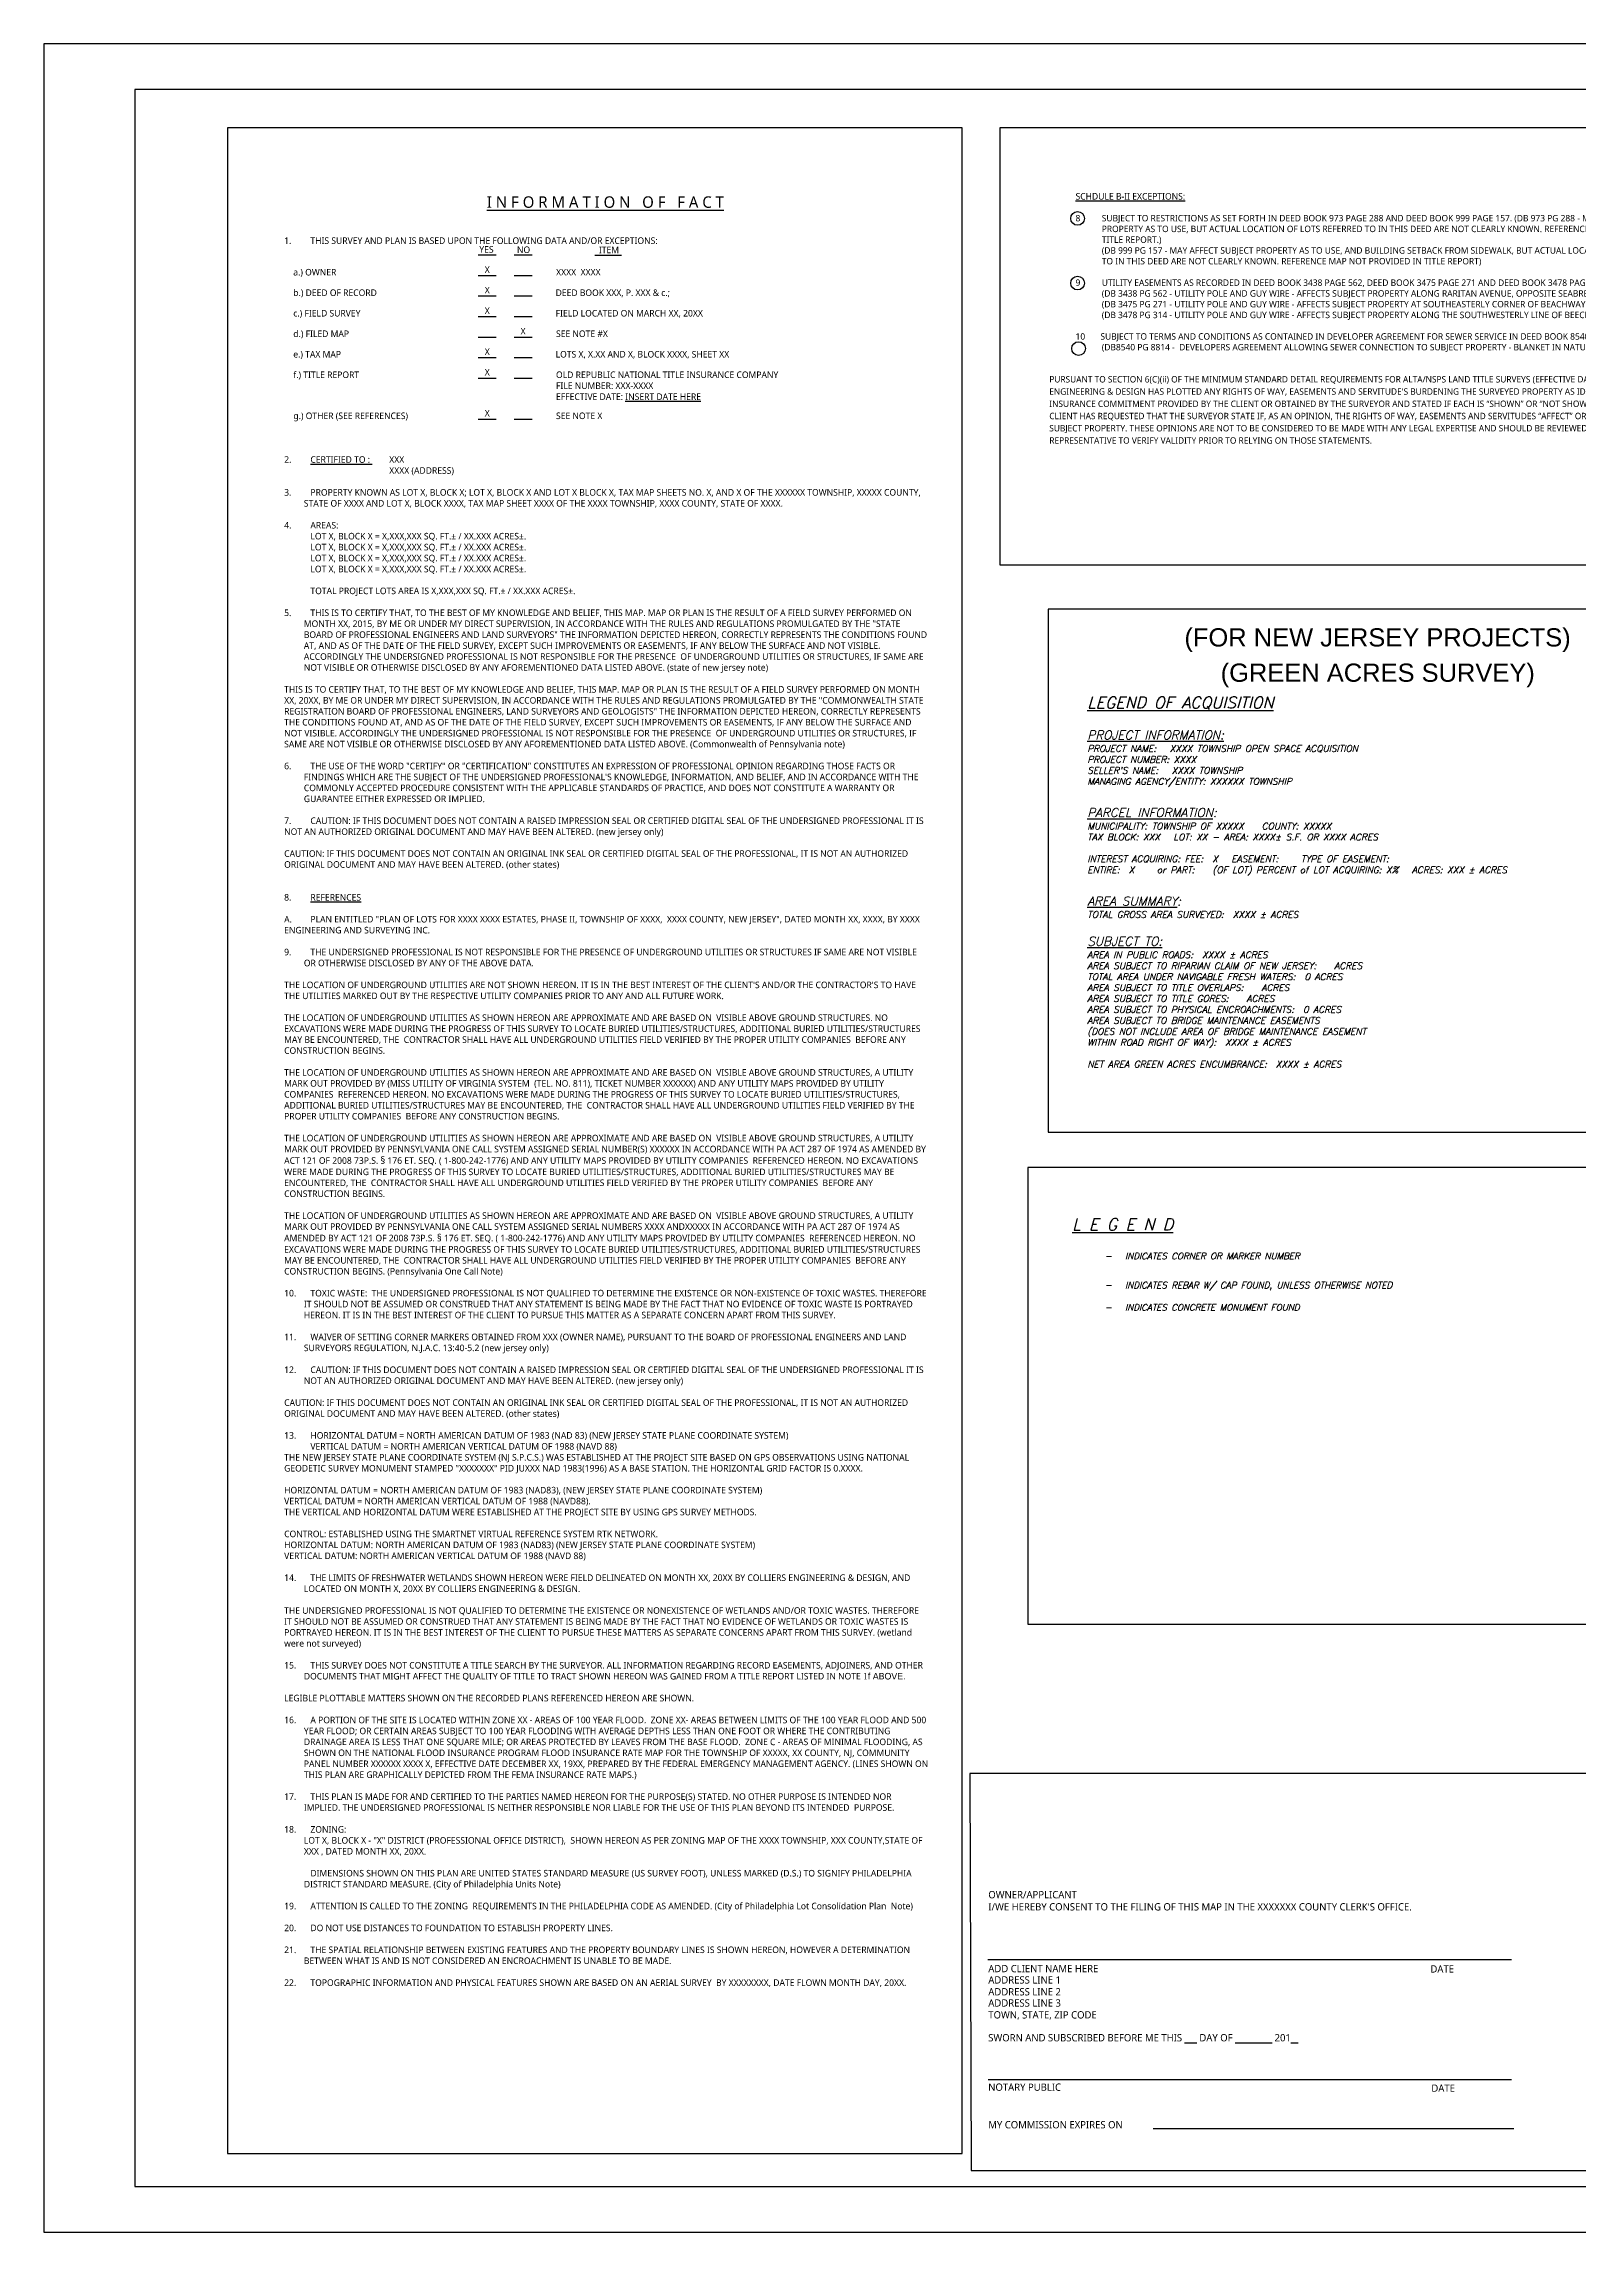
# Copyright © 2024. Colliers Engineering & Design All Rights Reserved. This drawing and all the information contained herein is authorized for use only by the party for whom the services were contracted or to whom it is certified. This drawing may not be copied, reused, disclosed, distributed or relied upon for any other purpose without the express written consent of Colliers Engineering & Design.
# Paper-space layout 'SURVEY NOTES PG 1' of a CAD drawing. Extents: x 0 to 36, y 0 to 24.
# Drawn here: x 0 to 16.83, y 0 to 24 of the extents above; entities that cross this region are included whole.
import ezdxf
from ezdxf.enums import TextEntityAlignment as Align

# ---------------------------------------------------------------- set-up
doc = ezdxf.new("R2010")
doc.units = 0
doc.header["$MEASUREMENT"] = 0
doc.layers.add('G-ANNO-GENL-TEXT', color=9, linetype='Continuous')
doc.styles.add('Existing-08', font='simplex.shx', dxfattribs={"oblique": 15, "height": 0.08})
doc.styles.get("Standard").update_dxf_attribs({"font": 'arial.ttf'})
doc.styles.add('Tblock-Text', font='')
doc.styles.get('Tblock-Text').set_extended_font_data('Open Sans')

psp = doc.layouts.new('SURVEY NOTES PG 1')

# ---------------------------------------------------------------- linework, layer by layer
at = {"layer": 'G-ANNO-GENL-TEXT'}
for p, q in [((4.767, 21.684), (4.964, 21.684)), ((5.16, 21.684), (5.356, 21.684)), ((6.044, 21.683), (6.336, 21.683)), ((4.767, 21.459), (4.964, 21.459)), ((5.16, 21.459), (5.356, 21.459)), ((4.767, 21.234), (4.964, 21.234)), ((5.16, 21.234), (5.356, 21.234)), ((4.767, 21.009), (4.964, 21.009)), ((5.16, 21.009), (5.356, 21.009)), ((4.767, 20.784), (4.964, 20.784)), ((5.16, 20.784), (5.356, 20.784)), ((4.767, 20.559), (4.964, 20.559)), ((5.16, 20.559), (5.356, 20.559)), ((4.767, 20.334), (4.964, 20.334)), ((5.16, 20.334), (5.356, 20.334)), ((4.767, 19.884), (4.964, 19.884)), ((5.16, 19.884), (5.356, 19.884)), ((10.355, 2.991), (16.101, 2.991)), ((10.359, 1.675), (16.101, 1.675)), ((12.168, 1.139), (16.125, 1.139))]:
    psp.add_line(p, q, dxfattribs=at)
for points in [[(0, 0), (36, 0), (36, 24), (0, 24)], [(1, 0.5), (35.5, 0.5), (35.5, 23.5), (1, 23.5)], [(2.014, 0.862), (10.075, 0.862), (10.075, 23.078), (2.014, 23.078)], [(10.486, 18.286), (18.546, 18.286), (18.546, 23.078), (10.486, 23.078)], [(11.016, 12.065), (18.217, 12.065), (18.217, 17.798), (11.016, 17.798)], [(10.795, 6.668), (18.777, 6.668), (18.777, 11.677), (10.795, 11.677)], [(10.172, 0.678), (35.304, 0.678), (35.291, 6.7), (29.519, 6.7), (29.519, 5.03), (10.158, 5.03)]]:
    psp.add_lwpolyline(points, close=True, dxfattribs=at)
for centre in [(11.34, 22.084), (11.34, 21.375), (11.351, 20.657)]:
    psp.add_circle(centre, 0.075, dxfattribs=at)

# ---------------------------------------------------------------- texts
at = {"layer": 'G-ANNO-GENL-TEXT', "style": 'Tblock-Text'}
for s, height, p in [('YES    ', 0.072, (4.778, 21.709)), ('NO', 0.072, (5.191, 21.705)), ('ITEM', 0.072, (6.089, 21.703)), ('a.) OWNER', 0.072, (2.737, 21.459)), ('XXXX  XXXX ', 0.072, (5.62, 21.459)), ('b.) DEED OF RECORD', 0.072, (2.737, 21.234)), ('DEED BOOK XXX, P. XXX & c.;', 0.072, (5.615, 21.234)), ('c.) FIELD SURVEY', 0.072, (2.737, 21.009)), ('FIELD LOCATED ON MARCH XX, 20XX', 0.072, (5.615, 21.009)), ('d.) FILED MAP', 0.072, (2.737, 20.784)), ('SEE NOTE #X ', 0.072, (5.619, 20.784)), ('f.) TITLE REPORT', 0.072, (2.737, 20.334)), ('e.) TAX MAP', 0.072, (2.737, 20.559)), ('LOTS X, X.XX AND X, BLOCK XXXX, SHEET XX', 0.072, (5.615, 20.559)), ('g.) OTHER (SEE REFERENCES)', 0.072, (2.738, 19.884)), ('SEE NOTE X', 0.072, (5.619, 19.884)), ('ADD CLIENT NAME HERE', 0.08, (10.361, 2.851)), ('DATE', 0.08, (15.211, 2.847)), ('ADDRESS LINE 1', 0.08, (10.361, 2.727)), ('ADDRESS LINE 2', 0.08, (10.361, 2.597)), ('ADDRESS LINE 3', 0.08, (10.361, 2.474)), ('TOWN, STATE, ZIP CODE', 0.08, (10.361, 2.344)), ('SWORN AND SUBSCRIBED BEFORE ME THIS %%U     %%U DAY OF %%U               %%U 201%%U   %%U            ', 0.08, (10.36, 2.093)), ('NOTARY PUBLIC', 0.08, (10.36, 1.551)), ('DATE', 0.08, (15.221, 1.54)), ('MY COMMISSION EXPIRES ON', 0.08, (10.361, 1.139))]:
    psp.add_text(s, height=height, dxfattribs=at).set_placement(p)
for p in [(4.865, 21.487), (4.865, 21.262), (4.865, 21.037), (5.258, 20.812), (4.865, 20.587), (4.865, 20.362), (4.865, 19.912)]:
    psp.add_text('X', height=0.072, dxfattribs=at).set_placement(p, align=Align.CENTER)
at = {"layer": 'G-ANNO-GENL-TEXT', "attachment_point": 1}
for s, insert, char_height, width, style in [('\\pxqc;{\\H1.75x;\\L\\P\\PI N F O R M A T I O N   O F   F A C T\\P\\pq*;}\\P\\P\\pi-3,l3,ql,t4;1.^ITHIS SURVEY AND PLAN IS BASED UPON THE FOLLOWING DATA AND/OR EXCEPTIONS:\\P\\pi0,l0,qc,tz;\\P\\pq*;\\P\\P\\P\\P\\P\\P\\P\\P\\P\\P\\P\\P\\P\\P\\P\\P\\P\\P\\pi-3,l3,ql,t4;{\\A1;2.^I\\LCERTIFIED TO :\\l ^IXXX\\P\\pi0,l0,q*,tz;^I^I^I^IXXXX (ADDRESS)^I\\P\\pqc;\\P\\pi-3,l3,ql,t4;3.^IPROPERTY KNOWN AS LOT X, BLOCK X; LOT X, BLOCK X AND LOT X BLOCK X, TAX MAP SHEETS NO. X, AND X OF THE XXXXXX TOWNSHIP, XXXXX COUNTY, STATE OF XXXX AND LOT X, BLOCK XXXX, TAX MAP SHEET XXXX OF THE XXXX TOWNSHIP, XXXX COUNTY, STATE OF XXXX.  \\P\\pi0,l0,q*,tz;\\P\\pi-3,l3,ql,t4;4.^IAREAS:\\P\\pi0,l4,tz;LOT X, BLOCK X = X,XXX,XXX SQ. FT.%%P / XX.XXX ACRES%%P.\\PLOT X, BLOCK X = X,XXX,XXX SQ. FT.%%P / XX.XXX ACRES%%P.\\PLOT X, BLOCK X = X,XXX,XXX SQ. FT.%%P / XX.XXX ACRES%%P.\\PLOT X, BLOCK X = X,XXX,XXX SQ. FT.%%P / XX.XXX ACRES%%P.\\P\\PTOTAL PROJECT LOTS AREA IS X,XXX,XXX SQ. FT.%%P / XX.XXX ACRES%%P.\\P\\pl0,q*,t3;}\\P\\pi-3,l3,ql,t4;5.^ITHIS IS TO CERTIFY THAT, TO THE BEST OF MY KNOWLEDGE AND BELIEF, THIS MAP. MAP OR PLAN IS THE RESULT OF A FIELD SURVEY PERFORMED ON MONTH XX, 2015, BY ME OR UNDER MY DIRECT SUPERVISION, IN ACCORDANCE WITH THE RULES AND REGULATIONS PROMULGATED BY THE "STATE BOARD OF PROFESSIONAL ENGINEERS AND LAND SURVEYORS" THE INFORMATION DEPICTED HEREON, CORRECTLY REPRESENTS THE CONDITIONS FOUND AT, AND AS OF THE DATE OF THE FIELD SURVEY, EXCEPT SUCH IMPROVEMENTS OR EASEMENTS, IF ANY BELOW THE SURFACE AND NOT VISIBLE. ACCORDINGLY THE UNDERSIGNED PROFESSIONAL IS NOT RESPONSIBLE FOR THE PRESENCE  OF UNDERGROUND UTILITIES OR STRUCTURES, IF SAME ARE NOT VISIBLE OR OTHERWISE DISCLOSED BY ANY AFOREMENTIONED DATA LISTED ABOVE. (state of new jersey note) \\P\\pi0,l0,q*,tz;\\P\\pql;THIS IS TO CERTIFY THAT, TO THE BEST OF MY KNOWLEDGE AND BELIEF, THIS MAP. MAP OR PLAN IS THE RESULT OF A FIELD SURVEY PERFORMED ON MONTH XX, 20XX, BY ME OR UNDER MY DIRECT SUPERVISION, IN ACCORDANCE WITH THE RULES AND REGULATIONS PROMULGATED BY THE "COMMONWEALTH STATE REGISTRATION BOARD OF PROFESSIONAL ENGINEERS, LAND SURVEYORS AND GEOLOGISTS" THE INFORMATION DEPICTED HEREON, CORRECTLY REPRESENTS THE CONDITIONS FOUND AT, AND AS OF THE DATE OF THE FIELD SURVEY, EXCEPT SUCH IMPROVEMENTS OR EASEMENTS, IF ANY BELOW THE SURFACE AND NOT VISIBLE. ACCORDINGLY THE UNDERSIGNED PROFESSIONAL IS NOT RESPONSIBLE FOR THE PRESENCE  OF UNDERGROUND UTILITIES OR STRUCTURES, IF SAME ARE NOT VISIBLE OR OTHERWISE DISCLOSED BY ANY AFOREMENTIONED DATA LISTED ABOVE. (Commonwealth of Pennsylvania note)\\P\\pq*;\\P\\pi-3,l3,ql,t4;6.^ITHE USE OF THE WORD "CERTIFY" OR "CERTIFICATION" CONSTITUTES AN EXPRESSION OF PROFESSIONAL OPINION REGARDING THOSE FACTS OR FINDINGS WHICH ARE THE SUBJECT OF THE UNDERSIGNED PROFESSIONAL\'S KNOWLEDGE, INFORMATION, AND BELIEF, AND IN ACCORDANCE WITH THE COMMONLY ACCEPTED PROCEDURE CONSISTENT WITH THE APPLICABLE STANDARDS OF PRACTICE, AND DOES NOT CONSTITUTE A WARRANTY OR GUARANTEE EITHER EXPRESSED OR IMPLIED.\\P\\pi0,l0,q*,tz;{\\A1;\\H0.99996x;\\P\\pi-3,l3,ql,t4;}7.^ICAUTION: IF THIS DOCUMENT DOES NOT CONTAIN A RAISED IMPRESSION SEAL OR CERTIFIED DIGITAL SEAL OF THE UNDERSIGNED PROFESSIONAL IT IS NOT AN AUTHORIZED ORIGINAL DOCUMENT AND MAY HAVE BEEN ALTERED. (new jersey only)\\P\\pi0,l0,qc,tz;\\P\\pq*;{\\H0.99998x;CAUTION: IF THIS DOCUMENT DOES NOT CONTAIN AN ORIGINAL INK SEAL }OR CERTIFIED DIGITAL SEAL{\\H0.99998x; OF THE PROFESSIONAL, IT IS NOT AN AUTHORIZED ORIGINAL DOCUMENT AND MAY HAVE BEEN ALTERED. (other states)\\A1;\\H0.99998x;\\P\\P\\P\\pi-3,l3,ql,t4;}8.^I{\\LREFERENCES\\P\\pi0,l0,q*,tz;\\P\\pi-3,l8,ql,t4;}A.^IPLAN ENTITLED "PLAN OF LOTS FOR XXXX XXXX ESTATES, PHASE II, TOWNSHIP OF XXXX,  XXXX COUNTY, NEW JERSEY", DATED MONTH XX, XXXX, BY XXXX ENGINEERING AND SURVEYING INC.\\P\\pi0,l0,tz;\\P\\pi-3,l3,t4;9.^ITHE UNDERSIGNED PROFESSIONAL IS NOT RESPONSIBLE FOR THE PRESENCE OF UNDERGROUND UTILITIES OR STRUCTURES IF SAME ARE NOT VISIBLE OR OTHERWISE DISCLOSED BY ANY OF THE ABOVE DATA. \\P\\pi0,l0,qc,tz;\\P\\pq*,t3;THE LOCATION OF UNDERGROUND UTILITIES ARE NOT SHOWN HEREON. IT IS IN THE BEST INTEREST OF THE CLIENT\'S AND/OR THE CONTRACTOR\'S TO HAVE THE UTILITIES MARKED OUT BY THE RESPECTIVE UTILITY COMPANIES PRIOR TO ANY AND ALL FUTURE WORK.{\\A1;\\H0.99998x;\\P\\PTHE LOCATION OF UNDERGROUND UTILITIES AS SHOWN HEREON ARE APPROXIMATE AND ARE BASED ON  VISIBLE ABOVE GROUND STRUCTURES. \\H0.99996x;NO EXCAVATIONS WERE MADE DURING THE PROGRESS OF THIS SURVEY TO LOCATE BURIED UTILITIES/STRUCTURES, ADDITIONAL BURIED UTILITIES/STRUCTURES MAY BE ENCOUNTERED, THE  CONTRACTOR SHALL HAVE ALL UNDERGROUND UTILITIES FIELD VERIFIED BY THE PROPER UTILITY COMPANIES  BEFORE ANY CONSTRUCTION BEGINS.\\P\\pql,tz;\\A0;\\H1.0001x;\\P\\pq*,t3;\\H0.99996x;THE LOCATION OF UNDERGROUND UTILITIES AS SHOWN HEREON ARE APPROXIMATE AND ARE BASED ON  VISIBLE ABOVE GROUND STRUCTURES, A UTILITY MARK OUT PROVIDED BY (MISS UTILITY OF VIRGINIA SYSTEM  (TEL. NO. 811), TICKET NUMBER XXXXXX) AND ANY UTILITY MAPS PROVIDED BY UTILITY COMPANIES  REFERENCED HEREON. NO EXCAVATIONS WERE MADE DURING THE PROGRESS OF THIS SURVEY TO LOCATE BURIED UTILITIES/STRUCTURES, ADDITIONAL BURIED UTILITIES/STRUCTURES MAY BE ENCOUNTERED, THE  CONTRACTOR SHALL HAVE ALL UNDERGROUND UTILITIES FIELD VERIFIED BY THE PROPER UTILITY COMPANIES  BEFORE ANY CONSTRUCTION BEGINS.\\P\\A1;\\H0.99998x; \\P\\ptz;\\A0;THE LOCATION OF UNDERGROUND UTILITIES AS SHOWN HEREON ARE APPROXIMATE AND ARE BASED ON  VISIBLE ABOVE GROUND STRUCTURES, A UTILITY MARK OUT PROVIDED BY PENNSYLVANIA ONE CALL SYSTEM ASSIGNED SERIAL NUMBER(S) XXXXXX IN ACCORDANCE WITH PA ACT 287 OF 1974 AS AMENDED BY ACT 121 OF 2008 73P.S. \\H1.0833x;§\\H0.92309x; 176 ET. SEQ. ( 1-800-242-1776) AND ANY UTILITY MAPS PROVIDED BY UTILITY COMPANIES  REFERENCED HEREON. NO EXCAVATIONS WERE MADE DURING THE PROGRESS OF THIS SURVEY TO LOCATE BURIED UTILITIES/STRUCTURES, ADDITIONAL BURIED UTILITIES/STRUCTURES MAY BE ENCOUNTERED, THE  CONTRACTOR SHALL HAVE ALL UNDERGROUND UTILITIES FIELD VERIFIED BY THE PROPER UTILITY COMPANIES  BEFORE ANY CONSTRUCTION BEGINS.\\P\\PTHE LOCATION OF UNDERGROUND UTILITIES AS SHOWN HEREON ARE APPROXIMATE AND ARE BASED ON  VISIBLE ABOVE GROUND STRUCTURES, A UTILITY MARK OUT PROVIDED BY PENNSYLVANIA ONE CALL SYSTEM ASSIGNED SERIAL NUMBERS XXXX ANDXXXXX IN ACCORDANCE WITH PA ACT 287 OF 1974 AS AMENDED BY ACT 121 OF 2008 73P.S. \\H1.0833x;§\\H0.92309x; 176 ET. SEQ. ( 1-800-242-1776) AND ANY UTILITY MAPS PROVIDED BY UTILITY COMPANIES  REFERENCED HEREON. NO EXCAVATIONS WERE MADE DURING THE PROGRESS OF THIS SURVEY TO LOCATE BURIED UTILITIES/STRUCTURES, ADDITIONAL BURIED UTILITIES/STRUCTURES MAY BE ENCOUNTERED, THE  CONTRACTOR SHALL HAVE ALL UNDERGROUND UTILITIES FIELD VERIFIED BY THE PROPER UTILITY COMPANIES  BEFORE ANY CONSTRUCTION BEGINS.\\H0.99998x; (Pennsylvania One Call Note)\\P}\\P\\pi-3,l3,ql,t4;10.^ITOXIC WASTE:  THE UNDERSIGNED PROFESSIONAL IS NOT QUALIFIED TO DETERMINE THE EXISTENCE OR NON-EXISTENCE OF TOXIC WASTES. THEREFORE IT SHOULD NOT BE ASSUMED OR CONSTRUED THAT ANY STATEMENT IS BEING MADE BY THE FACT THAT NO EVIDENCE OF TOXIC WASTE IS PORTRAYED HEREON. IT IS IN THE BEST INTEREST OF THE CLIENT TO PURSUE THIS MATTER AS A SEPARATE CONCERN APART FROM THIS SURVEY.\\P\\pi0,l0,q*,tz;\\P\\pi-3,l3,ql,t4;11.^IWAIVER OF SETTING CORNER MARKERS OBTAINED FROM XXX (OWNER NAME), PURSUANT TO THE BOARD OF PROFESSIONAL ENGINEERS AND LAND SURVEYORS REGULATION, N.J.A.C. 13:40-5.2 (new jersey only)\\P\\pi0,l0,q*,tz;\\P\\pi-3,l3,ql,t4;12.^ICAUTION: IF THIS DOCUMENT DOES NOT CONTAIN A RAISED IMPRESSION SEAL OR CERTIFIED DIGITAL SEAL OF THE UNDERSIGNED PROFESSIONAL IT IS NOT AN AUTHORIZED ORIGINAL DOCUMENT AND MAY HAVE BEEN ALTERED. (new jersey only)\\P\\pi0,l0,qc,tz;\\P\\pql;{\\H0.99998x;CAUTION: IF THIS DOCUMENT DOES NOT CONTAIN AN ORIGINAL INK SEAL OR CERTIFIED DIGITAL SEAL OF THE PROFESSIONAL, IT IS NOT AN AUTHORIZED ORIGINAL DOCUMENT AND MAY HAVE BEEN ALTERED. (other states)\\P\\pqc;\\P\\pi-3,l3,ql,t4;}13.^IHORIZONTAL DATUM = NORTH AMERICAN DATUM OF 1983 (NAD 83) (NEW JERSEY STATE PLANE COORDINATE SYSTEM)\\P\\pq*,tz;^IVERTICAL DATUM = NORTH AMERICAN VERTICAL DATUM OF 1988 (NAVD 88)\\P\\pi0;THE NEW JERSEY STATE PLANE COORDINATE SYSTEM (NJ S.P.C.S.) WAS ESTABLISHED AT THE PROJECT SITE BASED ON GPS OBSERVATIONS USING NATIONAL GEODETIC SURVEY MONUMENT STAMPED "XXXXXXX" PID JUXXX NAD 1983(1996) AS A BASE STATION. THE HORIZONTAL GRID FACTOR IS 0.XXXX.\\P\\pl4;\\P\\pl0,t3;{\\A1;\\H0.99994x;HORIZONTAL DATUM = NORTH AMERICAN DATUM OF 1983 (NAD83), (NEW JERSEY STATE PLANE COORDINATE SYSTEM) \\P\\ptz;VERTICAL DATUM = NORTH AMERICAN VERTICAL DATUM OF 1988 (NAVD88). \\PT\\H1.0001x;HE VERTICAL AND HORIZONTAL DATUM WERE ESTABLISHED AT THE PROJECT SITE BY USING GPS SURVEY METHODS.\\P\\P\\A0;\\H0.99996x;CONTROL: ESTABLISHED USING THE SMARTNET VIRTUAL REFERENCE SYSTEM RTK NETWORK.\\PHORIZONTAL DATUM: \\A1;\\H0.99994x;NORTH AMERICAN DATUM OF 1983 (NAD83) \\A0;\\H1.0001x;(NEW JERSEY STATE PLANE COORDINATE SYSTEM)  \\PVERTICAL DATUM: NORTH AMERICAN VERTICAL DATUM OF 1988 (NAVD 88)\\P\\pi-4,l4;}\\P\\pi-3,l3,ql,t4;{\\A1;\\H0.99996x;14.^ITHE LIMITS OF FRESHWATER WETLANDS SHOWN HEREON WERE FIELD DELINEATED ON MONTH XX, 20XX BY COLLIERS ENGINEERING & DESIGN, AND LOCATED ON MONTH X, 20XX BY COLLIERS ENGINEERING & DESIGN.}\\P\\pi0,l0,q*,t3;{\\A1;\\H0.99998x;\\PTHE UNDERSIGNED PROFESSIONAL IS NOT QUALIFIED TO DETERMINE THE EXISTENCE OR NONEXISTENCE OF WETLANDS AND/OR TOXIC WASTES. THEREFORE IT SHOULD NOT BE ASSUMED OR CONSTRUED THAT ANY STATEMENT IS BEING MADE BY THE FACT THAT NO EVIDENCE OF WETLANDS OR TOXIC WASTES IS PORTRAYED HEREON. IT IS IN THE BEST INTEREST OF THE CLIENT TO PURSUE THESE MATTERS AS SEPARATE CONCERNS APART FROM THIS SURVEY. (wetland were not surveyed)  \\P\\pqc,tz;}\\P\\pi-3,l3,ql,t4;{\\H0.99996x;15.^ITHIS SURVEY DOES NOT CONSTITUTE A TITLE SEARCH BY THE SURVEYOR. ALL INFORMATION REGARDING RECORD EASEMENTS, ADJOINERS, AND OTHER DOCUMENTS THAT MIGHT AFFECT THE QUALITY OF TITLE TO TRACT SHOWN HEREON WAS GAINED FROM A TITLE REPORT LISTED IN NOTE \\fTimes New Roman|b0|i0|c0|p18;1\\fGill Sans MT|b0|i0|c0|p34;f\\A1;\\H0.99996x; ABOVE.\\P\\pi0,l0,tz;}\\P{\\A1;\\H0.99996x;LEGIBLE PLOTTABLE MATTERS SHOWN ON THE RECORDED PLANS REFERENCED HEREON ARE SHOWN.}\\P\\P\\pi-3,l3,t4;16.^IA PORTION OF THE SITE IS LOCATED WITHIN ZONE XX - AREAS OF 100 YEAR FLOOD.  ZONE XX- AREAS BETWEEN LIMITS OF THE 100 YEAR FLOOD AND 500 YEAR FLOOD; OR CERTAIN AREAS SUBJECT TO 100 YEAR FLOODING WITH AVERAGE DEPTHS LESS THAN ONE FOOT OR WHERE THE CONTRIBUTING DRAINAGE AREA IS LESS THAT ONE SQUARE MILE; OR AREAS PROTECTED BY LEAVES FROM THE BASE FLOOD.  ZONE C - AREAS OF MINIMAL FLOODING, AS SHOWN ON THE NATIONAL FLOOD INSURANCE PROGRAM FLOOD INSURANCE RATE MAP FOR THE TOWNSHIP OF XXXXX, XX COUNTY, NJ, COMMUNITY PANEL NUMBER XXXXXX XXXX X, EFFECTIVE DATE DECEMBER XX, 19XX, PREPARED BY THE FEDERAL EMERGENCY MANAGEMENT AGENCY. (LINES SHOWN ON THIS PLAN ARE GRAPHICALLY DEPICTED FROM THE FEMA INSURANCE RATE MAPS.){\\A1;\\H0.99994x;\\P\\pi0,l0,q*,t3;\\H1.0001x;\\P\\pi-3,l3,ql,t4;}17.^ITHIS PLAN IS MADE FOR AND CERTIFIED TO THE PARTIES NAMED HEREON FOR THE PURPOSE(S) STATED. NO OTHER PURPOSE IS INTENDED NOR IMPLIED. THE UNDERSIGNED PROFESSIONAL IS NEITHER RESPONSIBLE NOR LIABLE FOR THE USE OF THIS PLAN BEYOND ITS INTENDED  PURPOSE.\\P\\pi0,l0,qc,tz;\\P\\pi-3,l3,ql,t4;{\\A1;\\H0.99994x;18.^IZONING: \\P\\pt3;^ILOT X, BLOCK X - "X" DISTRICT (PROFESSIONAL OFFICE DISTRICT),  SHOWN HEREON AS PER ZONING MAP OF THE XXXX TOWNSHIP, XXX COUNTY,STATE OF XXX , DATED MONTH XX, 20XX.\\P\\pi1;\\P\\pi-3,q*,tz;\\A0;^IDIMENSIONS SHOWN ON THIS PLAN ARE UNITED STATES STANDARD MEASURE (US SURVEY FOOT), UNLESS MARKED (D.S.) TO SIGNIFY PHILADELPHIA DISTRICT STANDARD MEASURE\\A1;. (City of Philadelphia Units Note)\\P\\pi0,l0,qc;\\P\\pi-3,l3,ql,t4;19.^IATTENTION IS CALLED TO THE ZONING  REQUIREMENTS IN THE PHILADELPHIA CODE AS AMENDED. (City of Philadelphia Lot Consolidation Plan  Note) \\P\\pi0,l0,qc,tz;\\P\\pi-3,l3,ql,t4;20.^IDO NOT USE DISTANCES TO FOUNDATION TO ESTABLISH PROPERTY LINES.\\P\\pi0,l0,qc,tz;\\P\\pi-3,l3,ql,t4;21.^ITHE SPATIAL RELATIONSHIP BETWEEN EXISTING FEATURES AND THE PROPERTY BOUNDARY LINES IS SHOWN HEREON, HOWEVER A DETERMINATION BETWEEN WHAT IS AND IS NOT CONSIDERED AN ENCROACHMENT IS UNABLE TO BE MADE.\\P\\pi0,l0,qc,tz;\\P\\pi-3,l3,ql,t4;22.^ITOPOGRAPHIC INFORMATION AND PHYSICAL FEATURES SHOWN ARE BASED ON AN AERIAL SURVEY  BY XXXXXXXX, DATE FLOWN MONTH DAY, 20XX.\\P\\pi0,l0,q*,tz;\\P\\pqc;\\P\\pq*;\\P\\P\\P\\H0.99998x;\\P \\P\\P\\P\\P }', (2.637, 22.747), 0.072, 7.0471, 'Tblock-Text'), ("\\pxi-2,l2;^I{\\L\\C5;SCHDULE B-II EXCEPTIONS:\\P\\pi-4,l4;\\l\\C7;\\P\\pl8,t3;\\H0.98241x;\\C256;8^ISUBJECT TO RESTRICTIONS AS SET FORTH IN DEED BOOK 973 PAGE 288 AND DEED BOOK 999 PAGE 157. (DB 973 PG 288 - MAY AFFECT SUBJECT PROPERTY AS TO USE, BUT ACTUAL LOCATION OF LOTS REFERRED TO IN THIS DEED ARE NOT CLEARLY KNOWN. REFERENCE MAP NOT PROVIDED IN TITLE REPORT.) \\P^I(DB 999 PG 157 - MAY AFFECT SUBJECT PROPERTY AS TO USE, AND BUILDING SETBACK FROM SIDEWALK, BUT ACTUAL LOCATION OF LOTS REFERRED TO IN THIS DEED ARE NOT CLEARLY KNOWN. REFERENCE MAP NOT PROVIDED IN TITLE REPORT)\\P\\pi0,l0,tz;\\P\\pi-4,l8;9^IUTILITY EASEMENTS AS RECORDED IN DEED BOOK 3438 PAGE 562, DEED BOOK 3475 PAGE 271 AND DEED BOOK 3478 PAGE 314.  \\P^I(DB 3438 PG 562 - UTILITY POLE AND GUY WIRE - AFFECTS SUBJECT PROPERTY ALONG RARITAN AVENUE, OPPOSITE SEABREEZE WAY)\\P^I(DB 3475 PG 271 - UTILITY POLE AND GUY WIRE - AFFECTS SUBJECT PROPERTY AT SOUTHEASTERLY CORNER OF BEACHWAY AVE & RARITAN AVENUE) \\P^I(DB 3478 PG 314 - UTILITY POLE AND GUY WIRE - AFFECTS SUBJECT PROPERTY ALONG THE SOUTHWESTERLY LINE OF BEECH WAY.)\\P\\pi-12,l12;\\P\\pi4,l0;10       SUBJECT TO TERMS AND CONDITIONS AS CONTAINED IN DEVELOPER AGREEMENT FOR SEWER SERVICE IN DEED BOOK 8540 PAGE 8814. \\P\\pi0,l8,t8;(DB8540 PG 8814 - \\~DEVELOPERS AGREEMENT ALLOWING SEWER CONNECTION TO SUBJECT PROPERTY - BLANKET IN NATURE.)\\P\\P\\H0.98963x;\\P\\pl0,a0.83333,sm1.15,tz;PURSUANT TO SECTION 6(C)(ii) OF THE MINIMUM STANDARD DETAIL REQUIREMENTS FOR ALTA/NSPS LAND TITLE SURVEYS (EFFECTIVE DATE XXXX) COLLIERS ENGINEERING & DESIGN HAS PLOTTED ANY RIGHTS OF WAY, EASEMENTS AND SERVITUDE'S BURDENING THE SURVEYED PROPERTY AS IDENTIFIED IN THE TITLE INSURANCE COMMITMENT PROVIDED BY THE CLIENT OR OBTAINED BY THE SURVEYOR AND STATED IF EACH IS “SHOWN” OR “NOT SHOWN” ON THE SURVEY. THIS CLIENT HAS REQUESTED THAT THE SURVEYOR STATE IF, AS AN OPINION, THE RIGHTS OF WAY, EASEMENTS AND SERVITUDES “AFFECT” OR “DO NOT AFFECT” THE SUBJECT PROPERTY. THESE OPINIONS ARE NOT TO BE CONSIDERED TO BE MADE WITH ANY LEGAL EXPERTISE AND SHOULD BE REVIEWED BY CLIENT'S LEGAL REPRESENTATIVE TO VERIFY VALIDITY PRIOR TO RELYING ON THOSE STATEMENTS.}", (11.03, 22.363), 0.072, 7.01222, 'Tblock-Text'), ('OLD REPUBLIC NATIONAL TITLE INSURANCE COMPANY\\PFILE NUMBER: XXX-XXXX\\PEFFECTIVE DATE: {\\L\\C2;INSERT DATE HERE}', (5.619, 20.406), 0.072, 2.68957, 'Tblock-Text'), ('{\\LL E G E N D}', (11.28, 11.118, 92), 0.13, 6.05906, 'Existing-08'), ('-   INDICATES CORNER OR MARKER NUMBER ', (11.639, 10.74, 92), 0.07, 6.05906, 'Existing-08'), ('-   INDICATES REBAR W/ CAP FOUND, UNLESS OTHERWISE NOTED', (11.639, 10.421, 92), 0.07, 6.05906, 'Existing-08'), ('-   INDICATES CONCRETE MONUMENT FOUND', (11.639, 10.177, 92), 0.07, 6.05906, 'Existing-08'), ("OWNER/APPLICANT\\PI/WE HEREBY CONSENT TO THE FILING OF THIS MAP IN THE XXXXXXX COUNTY CLERK'S OFFICE.", (10.361, 3.742), 0.08, 6.02262, 'Tblock-Text')]:
    psp.add_mtext(s, dxfattribs=dict(at, insert=insert, char_height=char_height, width=width, style=style))
at = {"layer": 'G-ANNO-GENL-TEXT', "color": 1, "char_height": 0.2, "attachment_point": 5}
for s, insert in [('(FOR NEW JERSEY PROJECTS)', (14.631, 17.46)), ('(GREEN ACRES SURVEY)', (14.633, 17.073))]:
    psp.add_mtext_dynamic_manual_height_columns(s, width=4.91432, gutter_width=1, heights=[0], dxfattribs=dict(at, insert=insert))
at = {"layer": 'G-ANNO-GENL-TEXT', "insert": (11.447, 16.838, 92), "char_height": 0.072, "width": 6.93656, "attachment_point": 1, "rotation": 0, "style": 'Existing-08'}
psp.add_mtext("\\pxql,t54;{\\H1.75x;\\LLEGEND OF ACQUISITION\\P\\H0.76389x;\\P\\pq*;PROJECT INFORMATION:\\P}PROJECT NAME:   XXXX TOWNSHIP OPEN SPACE ACQUISITION    \\PPROJECT NUMBER: XXXX\\PSELLER'S NAME:   XXXX TOWNSHIP \\PMANAGING AGENCY/ENTITY: XXXXXX TOWNSHIP \\P{\\H1.75x;\\P\\H0.76389x;\\LPARCEL INFORMATION\\l:\\P\\ptz;}MUNICIPALITY: TOWNSHIP OF XXXXX    COUNTY: XXXXX\\PTAX BLOCK: XXX   LOT: XX - AREA: XXXX%%P S.F. OR XXXX ACRES\\P\\P\\pt54;INTEREST ACQUIRING: FEE:  X   EASEMENT:     TYPE OF EASEMENT:\\PENTIRE:  X     or PART:    (OF LOT) PERCENT of LOT ACQUIRING: X%   ACRES: XXX %%P ACRES \\P{\\H1.75x;\\P\\H0.76389x;\\LAREA SUMMARY\\l:\\P}TOTAL GROSS AREA SURVEYED:  XXXX %%P ACRES\\P{\\H1.3368x;\\P\\LSUBJECT TO:\\H0.74805x;\\P}AREA IN PUBLIC ROADS:  XXXX %%P ACRES\\PAREA SUBJECT TO RIPARIAN CLAIM OF NEW JERSEY:  {\\C1; } ACRES\\PTOTAL AREA UNDER NAVIGABLE FRESH WATERS:  0 ACRES\\PAREA SUBJECT TO TITLE OVERLAPS:  {\\C1; } ACRES\\PAREA SUBJECT TO TITLE GORES:  {\\C1; } ACRES\\PAREA SUBJECT TO PHYSICAL ENCROACHMENTS:  0 ACRES\\PAREA SUBJECT TO BRIDGE MAINTENANCE EASEMENTS\\P(DOES NOT INCLUDE AREA OF BRIDGE MAINTENANCE EASEMENT\\PWITHIN ROAD RIGHT OF WAY):  XXXX %%P ACRES\\P\\PNET AREA GREEN ACRES ENCUMBRANCE:  XXXX %%P ACRES", dxfattribs=at)

doc.saveas('drawing.dxf')
